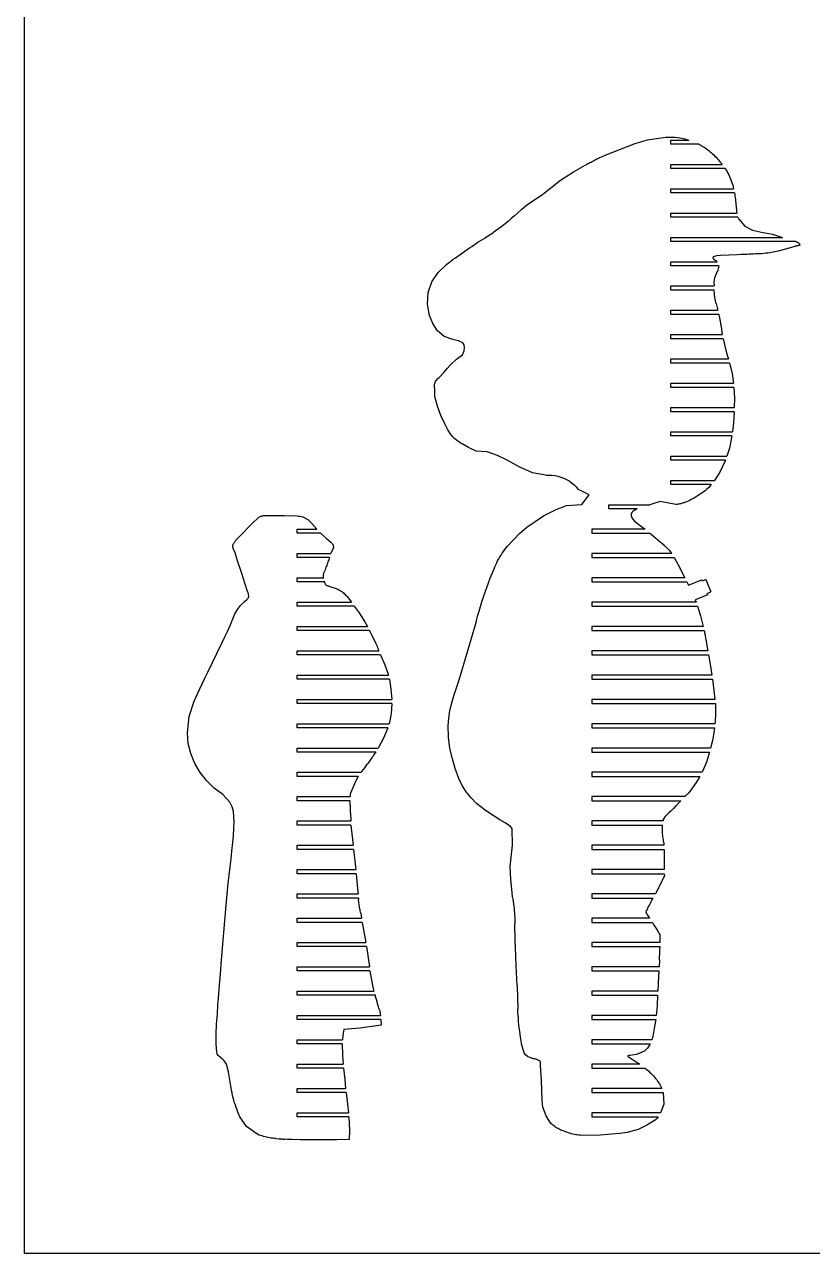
# Model space of a CAD drawing. Extents: x -170 to 170, y -270 to 270.
# Drawn here: x -170.5 to -97.6, y -270.1 to -156.4 of the extents above; entities that cross this region are included whole.
import ezdxf

# ---------------------------------------------------------------- set-up
doc = ezdxf.new("R2010")
doc.units = 0
doc.header["$MEASUREMENT"] = 0
doc.layers.get('0').update_dxf_attribs({"linetype": 'CONTINUOUS'})

msp = doc.modelspace()

# ---------------------------------------------------------------- linework, layer by layer
for p, q in [((-170.49, -270.1), (-170.49, 270.1)), ((-113.29, -167.19), (-113.09, -167.13)), ((-113.09, -167.13), (-112.88, -167.08)), ((-112.88, -167.08), (-112.67, -167.04)), ((-112.67, -167.04), (-112.46, -167)), ((-112.46, -167), (-112.25, -166.96)), ((-112.25, -166.96), (-112.04, -166.93)), ((-112.04, -166.93), (-111.82, -166.9)), ((-111.82, -166.9), (-111.61, -166.88)), ((-111.61, -166.88), (-111.4, -166.85)), ((-111.4, -166.85), (-111.18, -166.82)), ((-111.18, -166.82), (-110.97, -166.81)), ((-110.97, -166.81), (-110.75, -166.81)), ((-110.75, -166.81), (-110.53, -166.81)), ((-110.71, -167.47), (-110.71, -167.09)), ((-110.71, -167.09), (-109.05, -167.09)), ((-110.53, -166.81), (-110.32, -166.82)), ((-110.32, -166.82), (-110.1, -166.85)), ((-110.1, -166.85), (-109.89, -166.88)), ((-109.89, -166.88), (-109.68, -166.92)), ((-109.68, -166.92), (-109.46, -166.97)), ((-109.46, -166.97), (-109.26, -167.03)), ((-109.26, -167.03), (-109.05, -167.09)), ((-116.79, -168.48), (-114.11, -167.45)), ((-114.11, -167.45), (-113.91, -167.38)), ((-113.91, -167.38), (-113.7, -167.31)), ((-113.7, -167.31), (-113.5, -167.25)), ((-113.5, -167.25), (-113.29, -167.19)), ((-108.13, -167.47), (-110.71, -167.47)), ((-108.13, -167.47), (-108.09, -167.49)), ((-108.09, -167.49), (-108.04, -167.52)), ((-108.04, -167.52), (-108, -167.54)), ((-108, -167.54), (-107.95, -167.57)), ((-107.95, -167.57), (-107.9, -167.59)), ((-107.9, -167.59), (-107.86, -167.62)), ((-107.86, -167.62), (-107.81, -167.64)), ((-107.81, -167.64), (-107.77, -167.67)), ((-107.77, -167.67), (-107.72, -167.7)), ((-107.72, -167.7), (-107.68, -167.72)), ((-107.68, -167.72), (-107.63, -167.75)), ((-107.63, -167.75), (-107.58, -167.77)), ((-107.58, -167.77), (-107.41, -167.89)), ((-107.41, -167.89), (-107.18, -168.08)), ((-107.18, -168.08), (-107.06, -168.18)), ((-107.06, -168.18), (-106.95, -168.27)), ((-106.95, -168.27), (-106.85, -168.37)), ((-119.73, -170.03), (-118.63, -169.41)), ((-118.63, -169.41), (-118.52, -169.35)), ((-118.52, -169.35), (-118.41, -169.29)), ((-118.41, -169.29), (-118.31, -169.23)), ((-118.31, -169.23), (-118.2, -169.17)), ((-118.2, -169.17), (-118.09, -169.12)), ((-118.09, -169.12), (-117.99, -169.06)), ((-117.99, -169.06), (-117.88, -169)), ((-117.88, -169), (-117.77, -168.94)), ((-117.77, -168.94), (-117.66, -168.89)), ((-117.66, -168.89), (-117.56, -168.83)), ((-117.56, -168.83), (-117.45, -168.78)), ((-117.45, -168.78), (-117.34, -168.72)), ((-117.34, -168.72), (-116.79, -168.48)), ((-110.71, -169.72), (-110.71, -169.34)), ((-110.71, -169.34), (-105.96, -169.34)), ((-106.85, -168.37), (-106.74, -168.47)), ((-106.74, -168.47), (-106.64, -168.58)), ((-106.64, -168.58), (-106.53, -168.68)), ((-106.53, -168.68), (-106.43, -168.79)), ((-106.43, -168.79), (-106.33, -168.89)), ((-106.33, -168.89), (-106.24, -169)), ((-106.24, -169), (-106.14, -169.12)), ((-106.14, -169.12), (-106.05, -169.23)), ((-106.05, -169.23), (-105.96, -169.34)), ((-120.91, -170.81), (-119.73, -170.03)), ((-105.69, -169.72), (-110.71, -169.72)), ((-105.69, -169.72), (-105.6, -169.86)), ((-105.6, -169.86), (-105.51, -170.01)), ((-105.51, -170.01), (-105.43, -170.16)), ((-105.43, -170.16), (-105.35, -170.31)), ((-105.35, -170.31), (-105.28, -170.47)), ((-105.28, -170.47), (-105.21, -170.62)), ((-122.55, -172.08), (-120.91, -170.81)), ((-110.71, -171.97), (-110.71, -171.59)), ((-110.71, -171.59), (-104.9, -171.59)), ((-105.21, -170.62), (-105.15, -170.78)), ((-105.15, -170.78), (-105.09, -170.94)), ((-105.09, -170.94), (-105.04, -171.1)), ((-105.04, -171.1), (-104.99, -171.26)), ((-104.99, -171.26), (-104.94, -171.43)), ((-104.94, -171.43), (-104.9, -171.59)), ((-124.06, -173.1), (-122.55, -172.08)), ((-104.82, -171.97), (-110.71, -171.97)), ((-104.82, -171.97), (-104.8, -172.12)), ((-104.8, -172.12), (-104.78, -172.27)), ((-104.78, -172.27), (-104.76, -172.43)), ((-104.76, -172.43), (-104.74, -172.58)), ((-104.74, -172.58), (-104.72, -172.73)), ((-104.72, -172.73), (-104.7, -172.89)), ((-124.91, -173.85), (-125.18, -174.11)), ((-124.91, -173.85), (-124.49, -173.47)), ((-124.49, -173.47), (-124.06, -173.1)), ((-110.71, -174.22), (-110.71, -173.84)), ((-110.71, -173.84), (-104.62, -173.84)), ((-104.7, -172.89), (-104.69, -173.04)), ((-104.69, -173.04), (-104.67, -173.19)), ((-104.67, -173.19), (-104.66, -173.35)), ((-104.66, -173.35), (-104.64, -173.5)), ((-104.64, -173.5), (-104.63, -173.65)), ((-104.63, -173.65), (-104.62, -173.81)), ((-104.62, -173.81), (-104.62, -173.84)), ((-126.35, -175.08), (-126.65, -175.31)), ((-126.05, -174.85), (-126.35, -175.08)), ((-125.75, -174.61), (-126.05, -174.85)), ((-125.47, -174.36), (-125.75, -174.61)), ((-125.18, -174.11), (-125.47, -174.36)), ((-104.52, -174.22), (-110.71, -174.22)), ((-104.52, -174.22), (-104.43, -174.42)), ((-104.43, -174.42), (-103.87, -175.06)), ((-103.87, -175.06), (-103.15, -175.42)), ((-127.9, -176.16), (-128.23, -176.36)), ((-127.58, -175.96), (-127.9, -176.16)), ((-127.27, -175.75), (-127.58, -175.96)), ((-126.96, -175.53), (-127.27, -175.75)), ((-126.65, -175.31), (-126.96, -175.53)), ((-110.71, -176.47), (-110.71, -176.09)), ((-110.71, -176.09), (-100.39, -176.09)), ((-103.15, -175.42), (-102.33, -175.62)), ((-102.33, -175.62), (-101.32, -175.8)), ((-101.32, -175.8), (-100.39, -176.09)), ((-129.99, -177.52), (-129.78, -177.37)), ((-129.78, -177.37), (-129.56, -177.22)), ((-129.56, -177.22), (-129.35, -177.07)), ((-129.35, -177.07), (-129.13, -176.93)), ((-129.13, -176.93), (-128.91, -176.78)), ((-128.91, -176.78), (-128.55, -176.55)), ((-128.23, -176.36), (-128.55, -176.55)), ((-99.15, -176.47), (-110.71, -176.47)), ((-100.79, -177.36), (-101.55, -177.53)), ((-99.32, -176.96), (-100.79, -177.36)), ((-99.28, -176.95), (-99.32, -176.96)), ((-99.23, -176.94), (-99.28, -176.95)), ((-99.19, -176.92), (-99.23, -176.94)), ((-99.14, -176.91), (-99.19, -176.92)), ((-99.15, -176.47), (-99.11, -176.48)), ((-99.1, -176.9), (-99.14, -176.91)), ((-99.11, -176.48), (-99.08, -176.49)), ((-99.05, -176.89), (-99.1, -176.9)), ((-99.08, -176.49), (-99.05, -176.51)), ((-99.05, -176.51), (-99.02, -176.53)), ((-99.01, -176.88), (-99.05, -176.89)), ((-99.02, -176.53), (-98.99, -176.54)), ((-98.96, -176.87), (-99.01, -176.88)), ((-98.99, -176.54), (-98.96, -176.56)), ((-98.96, -176.56), (-98.93, -176.58)), ((-98.92, -176.85), (-98.96, -176.87)), ((-98.93, -176.58), (-98.9, -176.61)), ((-98.87, -176.84), (-98.92, -176.85)), ((-98.9, -176.61), (-98.87, -176.63)), ((-98.87, -176.63), (-98.85, -176.65)), ((-98.83, -176.83), (-98.87, -176.84)), ((-98.85, -176.65), (-98.82, -176.68)), ((-98.78, -176.82), (-98.83, -176.83)), ((-98.82, -176.68), (-98.8, -176.71)), ((-98.8, -176.71), (-98.78, -176.79)), ((-98.78, -176.79), (-98.78, -176.8)), ((-98.78, -176.8), (-98.78, -176.82)), ((-131.47, -178.59), (-131.26, -178.43)), ((-131.26, -178.43), (-131.05, -178.28)), ((-131.05, -178.28), (-130.84, -178.12)), ((-130.84, -178.12), (-130.63, -177.97)), ((-130.63, -177.97), (-130.41, -177.82)), ((-130.41, -177.82), (-130.2, -177.67)), ((-130.2, -177.67), (-129.99, -177.52)), ((-110.71, -178.72), (-110.71, -178.34)), ((-110.71, -178.34), (-106.42, -178.34)), ((-106.77, -177.9), (-106.83, -177.96)), ((-106.83, -177.96), (-106.83, -177.97)), ((-106.83, -177.97), (-106.83, -177.98)), ((-106.83, -177.98), (-106.79, -178.05)), ((-106.79, -178.05), (-106.72, -178.13)), ((-106.68, -177.85), (-106.77, -177.9)), ((-106.72, -178.13), (-106.55, -178.24)), ((-106.49, -177.8), (-106.68, -177.85)), ((-106.55, -178.24), (-106.45, -178.31)), ((-106.12, -177.77), (-106.49, -177.8)), ((-106.45, -178.31), (-106.42, -178.34)), ((-105.36, -177.74), (-106.12, -177.77)), ((-104.58, -177.7), (-105.36, -177.74)), ((-104.22, -177.68), (-104.58, -177.7)), ((-103.84, -177.67), (-104.22, -177.68)), ((-103.65, -177.67), (-103.84, -177.67)), ((-103.46, -177.66), (-103.65, -177.67)), ((-103.26, -177.65), (-103.46, -177.66)), ((-103.07, -177.64), (-103.26, -177.65)), ((-102.88, -177.63), (-103.07, -177.64)), ((-102.69, -177.62), (-102.88, -177.63)), ((-102.5, -177.61), (-102.69, -177.62)), ((-102.31, -177.6), (-102.5, -177.61)), ((-102.12, -177.58), (-102.31, -177.6)), ((-101.93, -177.56), (-102.12, -177.58)), ((-101.74, -177.55), (-101.93, -177.56)), ((-101.55, -177.53), (-101.74, -177.55)), ((-132.82, -180.2), (-132.22, -179.33)), ((-132.22, -179.33), (-131.47, -178.59)), ((-106.26, -178.72), (-110.71, -178.72)), ((-106.53, -179.48), (-106.68, -179.83)), ((-106.37, -179.13), (-106.53, -179.48)), ((-106.26, -178.76), (-106.37, -179.13)), ((-106.26, -178.72), (-106.26, -178.76)), ((-133.16, -181.2), (-132.82, -180.2)), ((-110.71, -180.97), (-110.71, -180.59)), ((-110.71, -180.59), (-106.71, -180.59)), ((-106.68, -179.83), (-106.73, -180.21)), ((-106.73, -180.21), (-106.71, -180.59)), ((-133.23, -182.26), (-133.16, -181.2)), ((-106.69, -180.97), (-110.71, -180.97)), ((-106.69, -181.08), (-106.69, -180.97)), ((-106.69, -180.97), (-106.69, -180.97)), ((-106.68, -181.18), (-106.69, -181.08)), ((-106.67, -181.28), (-106.68, -181.18)), ((-106.67, -181.39), (-106.67, -181.28)), ((-106.66, -181.49), (-106.67, -181.39)), ((-106.64, -181.59), (-106.66, -181.49)), ((-106.63, -181.7), (-106.64, -181.59)), ((-106.61, -181.8), (-106.63, -181.7)), ((-106.59, -181.9), (-106.61, -181.8)), ((-106.57, -182), (-106.59, -181.9)), ((-133.05, -183.31), (-133.23, -182.26)), ((-110.71, -183.22), (-110.71, -182.84)), ((-110.71, -182.84), (-106.36, -182.84)), ((-106.55, -182.11), (-106.57, -182)), ((-106.53, -182.21), (-106.55, -182.11)), ((-106.53, -182.21), (-106.36, -182.84)), ((-132.74, -184.06), (-133.05, -183.31)), ((-132.3, -184.74), (-132.74, -184.06)), ((-106.28, -183.22), (-110.71, -183.22)), ((-106.28, -183.22), (-106.07, -184.36)), ((-131.68, -185.25), (-132.3, -184.74)), ((-130.89, -185.53), (-131.68, -185.25)), ((-110.71, -185.47), (-110.71, -185.09)), ((-110.71, -185.09), (-105.95, -185.09)), ((-106.07, -184.36), (-105.95, -185.09)), ((-130.36, -185.65), (-130.89, -185.53)), ((-129.96, -185.86), (-130.36, -185.65)), ((-129.84, -186.03), (-129.96, -185.86)), ((-129.8, -186.27), (-129.84, -186.03)), ((-129.84, -186.58), (-129.8, -186.27)), ((-105.88, -185.47), (-110.71, -185.47)), ((-105.88, -185.47), (-105.63, -186.54)), ((-131.11, -187.92), (-130.55, -187.37)), ((-130.55, -187.37), (-129.99, -186.97)), ((-129.99, -186.97), (-129.84, -186.58)), ((-110.71, -187.72), (-110.71, -187.34)), ((-110.71, -187.34), (-105.37, -187.34)), ((-105.63, -186.54), (-105.49, -186.98)), ((-105.49, -186.98), (-105.37, -187.34)), ((-132.15, -189.06), (-131.72, -188.61)), ((-131.72, -188.61), (-131.37, -188.2)), ((-131.37, -188.2), (-131.11, -187.92)), ((-105.27, -187.72), (-110.71, -187.72)), ((-105.27, -187.72), (-105.05, -188.7)), ((-105.05, -188.7), (-104.92, -189.59)), ((-132.57, -189.8), (-132.56, -189.71)), ((-132.57, -189.9), (-132.57, -189.8)), ((-132.56, -189.71), (-132.54, -189.61)), ((-132.54, -189.61), (-132.51, -189.52)), ((-132.51, -189.52), (-132.47, -189.43)), ((-132.47, -189.43), (-132.42, -189.34)), ((-132.42, -189.34), (-132.37, -189.26)), ((-132.37, -189.26), (-132.3, -189.19)), ((-132.3, -189.19), (-132.23, -189.12)), ((-132.23, -189.12), (-132.15, -189.06)), ((-110.71, -189.97), (-110.71, -189.59)), ((-110.71, -189.59), (-104.92, -189.59)), ((-132.56, -190), (-132.57, -189.9)), ((-132.54, -190.09), (-132.56, -190)), ((-132.53, -190.84), (-132.54, -190.09)), ((-132.46, -191.15), (-132.53, -190.84)), ((-104.88, -189.97), (-110.71, -189.97)), ((-104.88, -189.97), (-104.83, -190.96)), ((-104.83, -190.96), (-104.84, -191.84)), ((-132.31, -191.7), (-132.46, -191.15)), ((-132.12, -192.24), (-132.31, -191.7)), ((-110.71, -192.22), (-110.71, -191.84)), ((-110.71, -191.84), (-104.84, -191.84)), ((-131.98, -192.56), (-132.12, -192.24)), ((-131.61, -193.33), (-131.98, -192.56)), ((-104.85, -192.22), (-110.71, -192.22)), ((-104.92, -193.25), (-105.01, -194.09)), ((-104.85, -192.22), (-104.92, -193.25)), ((-131.53, -193.52), (-131.61, -193.33)), ((-131.44, -193.72), (-131.53, -193.52)), ((-131.34, -193.9), (-131.44, -193.72)), ((-131.23, -194.08), (-131.34, -193.9)), ((-131.11, -194.25), (-131.23, -194.08)), ((-130.98, -194.42), (-131.11, -194.25)), ((-130.84, -194.58), (-130.98, -194.42)), ((-110.71, -194.47), (-110.71, -194.09)), ((-110.71, -194.09), (-105.01, -194.09)), ((-130.69, -194.72), (-130.84, -194.58)), ((-130.53, -194.86), (-130.69, -194.72)), ((-130.36, -194.99), (-130.53, -194.86)), ((-130.19, -195.11), (-130.36, -194.99)), ((-130.01, -195.21), (-130.19, -195.11)), ((-129.44, -195.52), (-130.01, -195.21)), ((-128.71, -195.87), (-129.44, -195.52)), ((-105.07, -194.47), (-110.71, -194.47)), ((-105.07, -194.47), (-105.29, -195.59)), ((-127.7, -195.95), (-128.71, -195.87)), ((-126.75, -196.26), (-127.7, -195.95)), ((-125.84, -196.71), (-126.75, -196.26)), ((-110.71, -196.34), (-105.53, -196.34)), ((-110.71, -196.72), (-110.71, -196.34)), ((-105.29, -195.59), (-105.53, -196.34)), ((-124.69, -197.34), (-125.84, -196.71)), ((-123.51, -197.87), (-124.69, -197.34)), ((-105.67, -196.72), (-110.71, -196.72)), ((-106.17, -197.81), (-106.68, -198.59)), ((-105.67, -196.72), (-106.17, -197.81)), ((-122.26, -198.11), (-123.51, -197.87)), ((-122.26, -198.11), (-121.98, -198.09)), ((-121.98, -198.09), (-121.7, -198.1)), ((-121.7, -198.1), (-121.42, -198.13)), ((-121.42, -198.13), (-121.15, -198.19)), ((-121.15, -198.19), (-120.88, -198.27)), ((-120.88, -198.27), (-120.61, -198.37)), ((-120.61, -198.37), (-120.36, -198.49)), ((-120.36, -198.49), (-120.12, -198.63)), ((-120.12, -198.63), (-119.89, -198.79)), ((-119.89, -198.79), (-119.68, -198.97)), ((-119.68, -198.97), (-119.48, -199.17)), ((-110.71, -198.59), (-106.68, -198.59)), ((-110.71, -198.97), (-110.71, -198.59)), ((-106.98, -198.97), (-110.71, -198.97)), ((-106.98, -198.97), (-107.21, -199.23)), ((-119.48, -199.17), (-119.3, -199.38)), ((-118.26, -199.91), (-119.3, -199.38)), ((-118.95, -200.81), (-118.26, -199.91)), ((-108.29, -200.05), (-108.45, -200.15)), ((-108.14, -199.96), (-108.29, -200.05)), ((-107.99, -199.86), (-108.14, -199.96)), ((-107.84, -199.75), (-107.99, -199.86)), ((-107.69, -199.65), (-107.84, -199.75)), ((-107.54, -199.53), (-107.69, -199.65)), ((-107.4, -199.42), (-107.54, -199.53)), ((-107.21, -199.23), (-107.4, -199.42)), ((-121.32, -201.28), (-120.37, -200.91)), ((-120.37, -200.91), (-118.95, -200.81)), ((-116.46, -201.22), (-116.46, -200.84)), ((-116.46, -200.84), (-112.65, -200.84)), ((-113.84, -201.22), (-116.46, -201.22)), ((-113.84, -201.22), (-114.2, -201.43)), ((-112.18, -200.69), (-112.65, -200.84)), ((-111.71, -200.54), (-112.18, -200.69)), ((-110.25, -200.82), (-111.71, -200.54)), ((-110.2, -200.81), (-110.25, -200.82)), ((-110.12, -200.8), (-110.2, -200.81)), ((-110.04, -200.79), (-110.12, -200.8)), ((-109.96, -200.77), (-110.04, -200.79)), ((-109.88, -200.75), (-109.96, -200.77)), ((-109.8, -200.74), (-109.88, -200.75)), ((-109.72, -200.72), (-109.8, -200.74)), ((-109.64, -200.7), (-109.72, -200.72)), ((-109.57, -200.67), (-109.64, -200.7)), ((-109.49, -200.65), (-109.57, -200.67)), ((-109.41, -200.62), (-109.49, -200.65)), ((-109.34, -200.6), (-109.41, -200.62)), ((-109.26, -200.57), (-109.34, -200.6)), ((-109.1, -200.49), (-109.26, -200.57)), ((-108.93, -200.41), (-109.1, -200.49)), ((-108.77, -200.33), (-108.93, -200.41)), ((-108.61, -200.24), (-108.77, -200.33)), ((-108.45, -200.15), (-108.61, -200.24)), ((-149.44, -202.57), (-148.85, -202.01)), ((-148.85, -202.01), (-148.8, -201.98)), ((-148.8, -201.98), (-148.75, -201.95)), ((-148.75, -201.95), (-148.69, -201.92)), ((-148.69, -201.92), (-148.64, -201.9)), ((-148.64, -201.9), (-148.58, -201.88)), ((-148.58, -201.88), (-148.52, -201.86)), ((-148.52, -201.86), (-148.46, -201.85)), ((-148.46, -201.85), (-148.4, -201.84)), ((-148.4, -201.84), (-148.34, -201.83)), ((-148.34, -201.83), (-148.27, -201.83)), ((-148.27, -201.83), (-148.21, -201.83)), ((-148.21, -201.83), (-148.15, -201.84)), ((-148.15, -201.84), (-148, -201.84)), ((-148, -201.84), (-146.48, -201.84)), ((-146.48, -201.84), (-145.28, -201.87)), ((-145.28, -201.87), (-145.15, -201.88)), ((-145.15, -201.88), (-145.02, -201.9)), ((-145.02, -201.9), (-144.89, -201.92)), ((-144.89, -201.92), (-144.76, -201.96)), ((-144.76, -201.96), (-144.64, -202.01)), ((-144.64, -202.01), (-144.52, -202.06)), ((-144.52, -202.06), (-144.4, -202.13)), ((-144.4, -202.13), (-144.29, -202.21)), ((-144.29, -202.21), (-144.19, -202.29)), ((-144.19, -202.29), (-144.09, -202.38)), ((-144.09, -202.38), (-144.01, -202.48)), ((-124.03, -202.91), (-122.49, -201.85)), ((-122.49, -201.85), (-121.32, -201.28)), ((-114.38, -201.69), (-114.39, -201.83)), ((-114.39, -201.83), (-114.34, -201.99)), ((-114.32, -201.56), (-114.38, -201.69)), ((-114.34, -201.99), (-114.23, -202.17)), ((-114.2, -201.43), (-114.32, -201.56)), ((-114.23, -202.17), (-114.06, -202.36)), ((-114.06, -202.36), (-113.41, -202.85)), ((-150.84, -203.99), (-150.07, -203.21)), ((-150.07, -203.21), (-150.01, -203.14)), ((-150.01, -203.14), (-149.44, -202.57)), ((-145.28, -203.47), (-145.28, -203.09)), ((-145.28, -203.09), (-143.46, -203.09)), ((-143.12, -203.47), (-145.28, -203.47)), ((-144.01, -202.48), (-143.92, -202.58)), ((-143.92, -202.58), (-143.46, -203.09)), ((-143.12, -203.47), (-142.85, -203.72)), ((-125.82, -204.66), (-124.7, -203.48)), ((-124.7, -203.48), (-124.03, -202.91)), ((-118.03, -203.09), (-118.03, -203.47)), ((-113.1, -203.09), (-118.03, -203.09)), ((-118.03, -203.47), (-112.64, -203.47)), ((-113.41, -202.85), (-113.1, -203.09)), ((-112.64, -203.47), (-112.53, -203.55)), ((-151.24, -204.64), (-151.22, -204.55)), ((-151.23, -204.74), (-151.24, -204.64)), ((-151.22, -204.55), (-151.2, -204.5)), ((-151.2, -204.5), (-151.17, -204.45)), ((-151.17, -204.45), (-151.14, -204.4)), ((-151.14, -204.4), (-151.11, -204.35)), ((-151.11, -204.35), (-151.08, -204.3)), ((-151.08, -204.3), (-151.05, -204.26)), ((-151.05, -204.26), (-151.02, -204.21)), ((-151.02, -204.21), (-150.99, -204.17)), ((-150.99, -204.17), (-150.95, -204.12)), ((-150.95, -204.12), (-150.92, -204.08)), ((-150.92, -204.08), (-150.88, -204.04)), ((-150.88, -204.04), (-150.84, -203.99)), ((-142.85, -203.72), (-142.55, -203.96)), ((-142.55, -203.96), (-142.17, -204.3)), ((-142.17, -204.3), (-142.13, -204.33)), ((-142.13, -204.33), (-142.1, -204.36)), ((-142.1, -204.36), (-142.06, -204.39)), ((-142.06, -204.39), (-142.03, -204.43)), ((-142.03, -204.43), (-142.01, -204.47)), ((-142.01, -204.47), (-141.98, -204.51)), ((-141.98, -204.51), (-141.96, -204.55)), ((-141.96, -204.55), (-141.95, -204.59)), ((-141.95, -204.59), (-141.94, -204.64)), ((-141.94, -204.64), (-141.93, -204.69)), ((-125.95, -204.82), (-125.82, -204.66)), ((-112.53, -203.55), (-111.66, -204.3)), ((-111.66, -204.3), (-111.59, -204.36)), ((-111.59, -204.36), (-111.51, -204.42)), ((-111.51, -204.42), (-111.43, -204.49)), ((-111.43, -204.49), (-111.35, -204.56)), ((-111.35, -204.56), (-111.28, -204.63)), ((-111.28, -204.63), (-111.2, -204.7)), ((-151.17, -204.93), (-151.23, -204.74)), ((-151.02, -205.28), (-151.17, -204.93)), ((-150.78, -206.03), (-151.02, -205.28)), ((-145.28, -205.72), (-145.28, -205.34)), ((-145.28, -205.34), (-142.15, -205.34)), ((-142.29, -205.72), (-145.28, -205.72)), ((-142.29, -205.72), (-142.33, -205.82)), ((-142.03, -205.06), (-142.15, -205.34)), ((-141.93, -204.78), (-142.03, -205.06)), ((-141.93, -204.69), (-141.93, -204.73)), ((-141.93, -204.73), (-141.93, -204.78)), ((-126.63, -205.84), (-126.53, -205.66)), ((-126.53, -205.66), (-126.42, -205.49)), ((-126.42, -205.49), (-126.31, -205.31)), ((-126.31, -205.31), (-126.2, -205.15)), ((-126.2, -205.15), (-126.08, -204.98)), ((-126.08, -204.98), (-125.95, -204.82)), ((-118.03, -205.34), (-118.03, -205.72)), ((-110.63, -205.34), (-118.03, -205.34)), ((-118.03, -205.72), (-110.39, -205.72)), ((-111.2, -204.7), (-111.13, -204.77)), ((-111.13, -204.77), (-111.05, -204.85)), ((-111.05, -204.85), (-110.98, -204.92)), ((-110.98, -204.92), (-110.91, -205)), ((-110.91, -205), (-110.84, -205.08)), ((-110.84, -205.08), (-110.78, -205.16)), ((-110.78, -205.16), (-110.71, -205.24)), ((-110.71, -205.24), (-110.63, -205.34)), ((-110.39, -205.72), (-110.05, -206.34)), ((-150.39, -207.18), (-150.78, -206.03)), ((-142.69, -206.85), (-142.72, -206.96)), ((-142.65, -206.75), (-142.69, -206.85)), ((-142.61, -206.65), (-142.65, -206.75)), ((-142.58, -206.55), (-142.61, -206.65)), ((-142.54, -206.44), (-142.58, -206.55)), ((-142.5, -206.34), (-142.54, -206.44)), ((-142.47, -206.24), (-142.5, -206.34)), ((-142.43, -206.13), (-142.47, -206.24)), ((-142.4, -206.03), (-142.43, -206.13)), ((-142.36, -205.93), (-142.4, -206.03)), ((-142.33, -205.82), (-142.36, -205.93)), ((-127.24, -207.19), (-127.06, -206.76)), ((-127.06, -206.76), (-126.99, -206.57)), ((-126.99, -206.57), (-126.9, -206.38)), ((-126.9, -206.38), (-126.82, -206.2)), ((-126.82, -206.2), (-126.73, -206.02)), ((-126.73, -206.02), (-126.63, -205.84)), ((-110.05, -206.34), (-109.41, -207.59)), ((-149.92, -208.66), (-150.39, -207.18)), ((-145.28, -207.97), (-145.28, -207.59)), ((-145.28, -207.59), (-142.82, -207.59)), ((-142.71, -207.97), (-145.28, -207.97)), ((-142.84, -207.32), (-142.83, -207.27)), ((-142.84, -207.38), (-142.84, -207.32)), ((-142.84, -207.43), (-142.84, -207.38)), ((-142.84, -207.48), (-142.84, -207.43)), ((-142.83, -207.54), (-142.84, -207.48)), ((-142.83, -207.27), (-142.82, -207.21)), ((-142.82, -207.59), (-142.83, -207.54)), ((-142.82, -207.21), (-142.81, -207.16)), ((-142.81, -207.16), (-142.79, -207.11)), ((-142.79, -207.11), (-142.77, -207.06)), ((-142.77, -207.06), (-142.75, -207.01)), ((-142.75, -207.01), (-142.72, -206.96)), ((-142.71, -208.02), (-142.71, -207.97)), ((-142.71, -208.06), (-142.71, -208.02)), ((-142.69, -208.11), (-142.71, -208.06)), ((-127.74, -208.48), (-127.58, -208.05)), ((-127.58, -208.05), (-127.41, -207.62)), ((-127.41, -207.62), (-127.24, -207.19)), ((-118.03, -207.59), (-118.03, -207.97)), ((-109.41, -207.59), (-118.03, -207.59)), ((-118.03, -207.97), (-109.23, -207.97)), ((-109.23, -207.97), (-109.09, -208.26)), ((-109.09, -208.26), (-107.88, -207.77)), ((-107.82, -207.9), (-107.88, -207.77)), ((-107.48, -207.75), (-107.82, -207.9)), ((-107.48, -207.75), (-107.01, -208.9)), ((-149.88, -208.82), (-149.92, -208.66)), ((-149.79, -209.07), (-149.88, -208.82)), ((-149.77, -209.14), (-149.79, -209.07)), ((-149.75, -209.31), (-149.77, -209.14)), ((-142.67, -208.16), (-142.69, -208.11)), ((-142.65, -208.2), (-142.67, -208.16)), ((-142.62, -208.24), (-142.65, -208.2)), ((-142.58, -208.27), (-142.62, -208.24)), ((-142.54, -208.3), (-142.58, -208.27)), ((-142.5, -208.32), (-142.54, -208.3)), ((-142.46, -208.34), (-142.5, -208.32)), ((-142.41, -208.35), (-142.46, -208.34)), ((-142.36, -208.36), (-142.41, -208.35)), ((-142.36, -208.36), (-141.57, -208.62)), ((-141.57, -208.62), (-141.48, -208.66)), ((-141.48, -208.66), (-141.4, -208.71)), ((-141.4, -208.71), (-141.31, -208.76)), ((-141.31, -208.76), (-141.23, -208.82)), ((-141.23, -208.82), (-141.15, -208.87)), ((-141.15, -208.87), (-141.08, -208.93)), ((-141.08, -208.93), (-141, -208.99)), ((-141, -208.99), (-140.93, -209.06)), ((-140.93, -209.06), (-140.86, -209.12)), ((-140.86, -209.12), (-140.79, -209.19)), ((-140.79, -209.19), (-140.72, -209.26)), ((-128.04, -209.36), (-127.89, -208.92)), ((-127.89, -208.92), (-127.74, -208.48)), ((-107.3, -209.17), (-108.45, -209.64)), ((-107.35, -209.05), (-107.01, -208.9)), ((-107.3, -209.17), (-107.35, -209.05)), ((-150.81, -210.53), (-150.52, -210.14)), ((-150.52, -210.14), (-150.18, -209.81)), ((-150.18, -209.81), (-149.92, -209.59)), ((-149.92, -209.59), (-149.81, -209.47)), ((-149.81, -209.47), (-149.77, -209.4)), ((-149.77, -209.4), (-149.75, -209.31)), ((-145.28, -210.22), (-145.28, -209.84)), ((-145.28, -209.84), (-140.26, -209.84)), ((-139.99, -210.22), (-145.28, -210.22)), ((-140.72, -209.26), (-140.65, -209.33)), ((-140.65, -209.33), (-140.26, -209.84)), ((-139.99, -210.22), (-139.55, -210.83)), ((-128.45, -210.69), (-128.32, -210.24)), ((-128.32, -210.24), (-128.18, -209.8)), ((-128.18, -209.8), (-128.04, -209.36)), ((-118.03, -209.84), (-118.03, -210.22)), ((-108.38, -209.84), (-118.03, -209.84)), ((-118.03, -210.22), (-108.25, -210.22)), ((-108.45, -209.64), (-108.38, -209.84)), ((-108.25, -210.22), (-107.97, -211.12)), ((-151.48, -212), (-151.23, -211.39)), ((-151.23, -211.39), (-151.03, -210.93)), ((-151.03, -210.93), (-150.81, -210.53)), ((-139.55, -210.83), (-139.02, -211.66)), ((-128.69, -211.58), (-128.58, -211.13)), ((-128.58, -211.13), (-128.45, -210.69)), ((-107.97, -211.12), (-107.72, -212.09)), ((-151.99, -213.11), (-151.72, -212.55)), ((-151.72, -212.55), (-151.48, -212)), ((-145.28, -212.47), (-145.28, -212.09)), ((-145.28, -212.09), (-138.77, -212.09)), ((-138.57, -212.47), (-145.28, -212.47)), ((-139.02, -211.66), (-138.77, -212.09)), ((-138.57, -212.47), (-138.03, -213.61)), ((-129.69, -215.05), (-128.81, -212.03)), ((-128.81, -212.03), (-128.69, -211.58)), ((-118.03, -212.09), (-118.03, -212.47)), ((-107.72, -212.09), (-118.03, -212.09)), ((-118.03, -212.47), (-107.63, -212.47)), ((-107.63, -212.47), (-107.61, -212.57)), ((-107.61, -212.57), (-107.59, -212.67)), ((-153.54, -216.31), (-152.23, -213.63)), ((-152.23, -213.63), (-151.99, -213.11)), ((-138.03, -213.61), (-138, -213.67)), ((-138, -213.67), (-137.97, -213.73)), ((-137.97, -213.73), (-137.95, -213.79)), ((-107.59, -212.67), (-107.57, -212.78)), ((-107.57, -212.78), (-107.55, -212.88)), ((-107.55, -212.88), (-107.53, -212.98)), ((-107.53, -212.98), (-107.51, -213.09)), ((-107.51, -213.09), (-107.49, -213.19)), ((-107.49, -213.19), (-107.47, -213.29)), ((-107.47, -213.29), (-107.45, -213.39)), ((-107.45, -213.39), (-107.44, -213.5)), ((-107.44, -213.5), (-107.42, -213.6)), ((-107.42, -213.6), (-107.4, -213.7)), ((-107.4, -213.7), (-107.29, -214.34)), ((-145.28, -214.34), (-137.72, -214.34)), ((-145.28, -214.72), (-145.28, -214.34)), ((-137.56, -214.72), (-145.28, -214.72)), ((-137.95, -213.79), (-137.92, -213.85)), ((-137.92, -213.85), (-137.89, -213.91)), ((-137.89, -213.91), (-137.87, -213.98)), ((-137.87, -213.98), (-137.84, -214.04)), ((-137.84, -214.04), (-137.82, -214.1)), ((-137.82, -214.1), (-137.79, -214.16)), ((-137.79, -214.16), (-137.77, -214.22)), ((-137.77, -214.22), (-137.74, -214.28)), ((-137.74, -214.28), (-137.72, -214.34)), ((-137.56, -214.72), (-137.16, -215.63)), ((-118.03, -214.34), (-118.03, -214.72)), ((-107.29, -214.34), (-118.03, -214.34)), ((-118.03, -214.72), (-107.22, -214.72)), ((-107.22, -214.72), (-107.05, -215.77)), ((-137.16, -215.63), (-136.84, -216.59)), ((-130.12, -216.42), (-129.69, -215.05)), ((-107.05, -215.77), (-106.93, -216.59)), ((-154.5, -218.32), (-153.84, -216.95)), ((-153.84, -216.95), (-153.54, -216.31)), ((-145.28, -216.97), (-145.28, -216.59)), ((-145.28, -216.59), (-136.84, -216.59)), ((-136.75, -216.97), (-145.28, -216.97)), ((-136.75, -216.97), (-136.6, -217.9)), ((-130.77, -218.5), (-130.33, -217.11)), ((-130.33, -217.11), (-130.12, -216.42)), ((-118.03, -216.59), (-118.03, -216.97)), ((-106.93, -216.59), (-118.03, -216.59)), ((-118.03, -216.97), (-106.87, -216.97)), ((-106.87, -216.97), (-106.73, -218.02)), ((-136.6, -217.9), (-136.53, -218.84)), ((-106.73, -218.02), (-106.63, -218.84)), ((-155.27, -220.44), (-154.81, -219.01)), ((-154.81, -219.01), (-154.5, -218.32)), ((-145.28, -218.84), (-136.53, -218.84)), ((-145.28, -219.22), (-145.28, -218.84)), ((-136.52, -219.22), (-145.28, -219.22)), ((-136.53, -219.38), (-136.54, -219.53)), ((-136.52, -219.22), (-136.53, -219.38)), ((-131.14, -219.87), (-130.96, -219.17)), ((-130.96, -219.17), (-130.77, -218.5)), ((-118.03, -218.84), (-118.03, -219.22)), ((-106.63, -218.84), (-118.03, -218.84)), ((-118.03, -219.22), (-106.59, -219.22)), ((-106.59, -219.22), (-106.58, -219.38)), ((-106.59, -219.22), (-106.59, -219.22)), ((-106.58, -219.38), (-106.58, -219.53)), ((-155.42, -221.94), (-155.27, -220.44)), ((-136.64, -220.48), (-136.67, -220.63)), ((-136.62, -220.32), (-136.64, -220.48)), ((-136.59, -220.16), (-136.62, -220.32)), ((-136.57, -220.01), (-136.59, -220.16)), ((-136.56, -219.85), (-136.57, -220.01)), ((-136.55, -219.69), (-136.56, -219.85)), ((-136.54, -219.53), (-136.55, -219.69)), ((-131.32, -221.28), (-131.26, -220.57)), ((-131.26, -220.57), (-131.14, -219.87)), ((-106.59, -220.47), (-106.6, -220.63)), ((-106.58, -220.16), (-106.59, -220.31)), ((-106.59, -220.31), (-106.59, -220.47)), ((-106.58, -219.53), (-106.58, -219.69)), ((-106.58, -219.69), (-106.58, -219.85)), ((-106.58, -219.85), (-106.58, -220)), ((-106.58, -220), (-106.58, -220.16)), ((-145.28, -221.09), (-136.77, -221.09)), ((-145.28, -221.47), (-145.28, -221.09)), ((-136.89, -221.47), (-145.28, -221.47)), ((-136.89, -221.47), (-137.28, -222.43)), ((-136.74, -220.94), (-136.77, -221.09)), ((-136.7, -220.79), (-136.74, -220.94)), ((-136.67, -220.63), (-136.7, -220.79)), ((-131.29, -222.34), (-131.32, -221.28)), ((-118.03, -221.09), (-118.03, -221.47)), ((-106.64, -221.09), (-118.03, -221.09)), ((-118.03, -221.47), (-106.68, -221.47)), ((-106.68, -221.47), (-106.74, -221.95)), ((-106.62, -220.94), (-106.64, -221.09)), ((-106.61, -220.78), (-106.62, -220.94)), ((-106.6, -220.63), (-106.61, -220.78)), ((-155.35, -222.91), (-155.42, -221.94)), ((-137.28, -222.43), (-137.78, -223.34)), ((-131.14, -223.39), (-131.29, -222.34)), ((-106.87, -222.64), (-107.03, -223.34)), ((-106.74, -221.95), (-106.87, -222.64)), ((-155.12, -223.86), (-155.35, -222.91)), ((-154.75, -224.77), (-155.12, -223.86)), ((-145.28, -223.34), (-137.78, -223.34)), ((-145.28, -223.72), (-145.28, -223.34)), ((-138.01, -223.72), (-145.28, -223.72)), ((-138.14, -223.91), (-138.2, -224)), ((-138.07, -223.81), (-138.14, -223.91)), ((-138.01, -223.72), (-138.07, -223.81)), ((-130.92, -224.35), (-131.14, -223.39)), ((-107.03, -223.34), (-118.03, -223.34)), ((-118.03, -223.34), (-118.03, -223.72)), ((-118.03, -223.72), (-107.12, -223.72)), ((-107.12, -223.72), (-107.4, -224.65)), ((-154.25, -225.6), (-154.75, -224.77)), ((-139.03, -225.16), (-138.79, -224.84)), ((-138.72, -224.75), (-138.79, -224.84)), ((-138.65, -224.66), (-138.72, -224.75)), ((-138.59, -224.56), (-138.65, -224.66)), ((-138.52, -224.47), (-138.59, -224.56)), ((-138.46, -224.38), (-138.52, -224.47)), ((-138.39, -224.28), (-138.46, -224.38)), ((-138.33, -224.19), (-138.39, -224.28)), ((-138.26, -224.1), (-138.33, -224.19)), ((-138.2, -224), (-138.26, -224.1)), ((-130.67, -225.25), (-130.92, -224.35)), ((-107.4, -224.65), (-107.82, -225.59)), ((-153.64, -226.37), (-154.25, -225.6)), ((-145.28, -225.59), (-139.36, -225.59)), ((-145.28, -225.97), (-145.28, -225.59)), ((-139.64, -225.97), (-145.28, -225.97)), ((-139.64, -225.97), (-139.89, -226.45)), ((-139.36, -225.59), (-139.26, -225.47)), ((-139.26, -225.47), (-139.03, -225.16)), ((-130.33, -226.15), (-130.67, -225.25)), ((-130.01, -226.81), (-130.33, -226.15)), ((-107.82, -225.59), (-118.03, -225.59)), ((-118.03, -225.59), (-118.03, -225.97)), ((-118.03, -225.97), (-108.03, -225.97)), ((-108.03, -225.97), (-108.38, -226.53)), ((-152.94, -227.05), (-153.64, -226.37)), ((-152.16, -227.64), (-152.94, -227.05)), ((-140.26, -227.31), (-140.38, -227.6)), ((-139.89, -226.45), (-140.26, -227.31)), ((-129.64, -227.4), (-130.01, -226.81)), ((-129.19, -227.96), (-129.64, -227.4)), ((-108.75, -227.07), (-109.05, -227.48)), ((-108.38, -226.53), (-108.75, -227.07)), ((-151.49, -228.34), (-152.16, -227.64)), ((-151.29, -228.77), (-151.49, -228.34)), ((-145.28, -227.84), (-140.38, -227.84)), ((-145.28, -228.22), (-145.28, -227.84)), ((-140.36, -228.22), (-145.28, -228.22)), ((-140.38, -227.6), (-140.38, -227.72)), ((-140.38, -227.72), (-140.38, -227.84)), ((-140.36, -228.31), (-140.36, -228.22)), ((-140.36, -228.41), (-140.36, -228.31)), ((-140.36, -228.51), (-140.36, -228.41)), ((-140.36, -228.6), (-140.36, -228.51)), ((-128.69, -228.46), (-129.19, -227.96)), ((-128.29, -228.78), (-128.69, -228.46)), ((-118.03, -227.84), (-118.03, -228.22)), ((-109.41, -227.84), (-118.03, -227.84)), ((-118.03, -228.22), (-109.78, -228.22)), ((-110.01, -228.45), (-110.24, -228.69)), ((-109.78, -228.22), (-110.01, -228.45)), ((-109.05, -227.48), (-109.41, -227.84)), ((-151.18, -229.23), (-151.29, -228.77)), ((-151.12, -229.7), (-151.18, -229.23)), ((-140.35, -228.7), (-140.36, -228.6)), ((-140.35, -228.79), (-140.35, -228.7)), ((-140.35, -228.89), (-140.35, -228.79)), ((-140.35, -228.98), (-140.35, -228.89)), ((-140.34, -229.08), (-140.35, -228.98)), ((-140.34, -229.17), (-140.34, -229.08)), ((-140.34, -229.27), (-140.34, -229.17)), ((-140.33, -229.37), (-140.34, -229.27)), ((-140.33, -229.37), (-140.31, -230.09)), ((-127.89, -229.09), (-128.29, -228.78)), ((-127.48, -229.38), (-127.89, -229.09)), ((-127.05, -229.66), (-127.48, -229.38)), ((-126.54, -229.98), (-127.05, -229.66)), ((-110.89, -229.34), (-111.27, -229.71)), ((-110.71, -229.17), (-110.89, -229.34)), ((-110.47, -228.94), (-110.71, -229.17)), ((-110.24, -228.69), (-110.47, -228.94)), ((-151.17, -231.44), (-151.12, -230.79)), ((-151.1, -230.18), (-151.12, -229.7)), ((-151.12, -230.79), (-151.1, -230.18)), ((-145.28, -230.09), (-140.31, -230.09)), ((-145.28, -230.47), (-145.28, -230.09)), ((-140.3, -230.47), (-145.28, -230.47)), ((-140.3, -230.47), (-140.28, -230.77)), ((-140.28, -230.77), (-140.1, -232.34)), ((-126.05, -230.27), (-126.54, -229.98)), ((-125.54, -230.59), (-126.05, -230.27)), ((-125.38, -230.79), (-125.54, -230.59)), ((-125.36, -232.33), (-125.38, -230.79)), ((-118.03, -230.09), (-118.03, -230.47)), ((-111.42, -230.09), (-118.03, -230.09)), ((-118.03, -230.47), (-111.48, -230.47)), ((-111.49, -230.74), (-111.48, -230.6)), ((-111.49, -230.88), (-111.49, -230.74)), ((-111.48, -230.6), (-111.48, -230.47)), ((-111.41, -229.95), (-111.42, -230.09)), ((-111.27, -229.71), (-111.41, -229.95)), ((-151.23, -232.07), (-151.17, -231.44)), ((-111.49, -231.01), (-111.49, -230.88)), ((-111.48, -231.15), (-111.49, -231.01)), ((-111.47, -231.28), (-111.48, -231.15)), ((-111.46, -231.42), (-111.47, -231.28)), ((-111.44, -231.55), (-111.46, -231.42)), ((-111.43, -231.69), (-111.44, -231.55)), ((-111.4, -231.82), (-111.43, -231.69)), ((-111.38, -231.95), (-111.4, -231.82)), ((-151.38, -233.59), (-151.31, -232.87)), ((-151.31, -232.87), (-151.23, -232.07)), ((-145.28, -232.34), (-140.1, -232.34)), ((-145.28, -232.72), (-145.28, -232.34)), ((-140.06, -232.72), (-145.28, -232.72)), ((-140.06, -232.72), (-139.85, -234.59)), ((-125.58, -234.29), (-125.36, -232.33)), ((-118.03, -232.34), (-118.03, -232.72)), ((-111.35, -232.34), (-118.03, -232.34)), ((-118.03, -232.72), (-111.34, -232.72)), ((-111.35, -232.09), (-111.38, -231.95)), ((-111.35, -232.09), (-111.35, -232.34)), ((-111.34, -232.72), (-111.32, -234.59)), ((-151.48, -234.34), (-151.38, -233.59)), ((-151.67, -235.84), (-151.58, -235.11)), ((-151.58, -235.11), (-151.48, -234.34)), ((-145.28, -234.59), (-139.85, -234.59)), ((-145.28, -234.97), (-145.28, -234.59)), ((-139.81, -234.97), (-145.28, -234.97)), ((-139.81, -234.97), (-139.65, -236.68)), ((-125.52, -235.5), (-125.58, -234.29)), ((-111.32, -234.59), (-118.03, -234.59)), ((-118.03, -234.59), (-118.03, -234.97)), ((-118.03, -234.97), (-111.32, -234.97)), ((-111.38, -235.31), (-111.45, -235.45)), ((-111.31, -235.16), (-111.38, -235.31)), ((-111.32, -234.97), (-111.31, -235.16)), ((-151.85, -237.89), (-151.67, -235.84)), ((-125.4, -236.7), (-125.52, -235.5)), ((-111.92, -236.43), (-112, -236.57)), ((-111.85, -236.29), (-111.92, -236.43)), ((-111.79, -236.15), (-111.85, -236.29)), ((-111.72, -236.01), (-111.79, -236.15)), ((-111.65, -235.87), (-111.72, -236.01)), ((-111.58, -235.73), (-111.65, -235.87)), ((-111.51, -235.59), (-111.58, -235.73)), ((-111.45, -235.45), (-111.51, -235.59)), ((-145.28, -236.84), (-139.64, -236.84)), ((-145.28, -237.22), (-145.28, -236.84)), ((-139.61, -237.22), (-145.28, -237.22)), ((-139.65, -236.68), (-139.64, -236.84)), ((-139.61, -237.22), (-139.61, -237.36)), ((-139.59, -237.47), (-139.61, -237.36)), ((-139.58, -237.58), (-139.59, -237.47)), ((-139.56, -237.68), (-139.58, -237.58)), ((-125.37, -237.13), (-125.4, -236.7)), ((-125.37, -237.13), (-125.33, -237.34)), ((-125.33, -237.34), (-125.29, -237.54)), ((-125.29, -237.54), (-125.26, -237.75)), ((-118.03, -236.84), (-118.03, -237.22)), ((-112.14, -236.84), (-118.03, -236.84)), ((-118.03, -237.22), (-112.34, -237.22)), ((-112.57, -237.65), (-112.52, -237.54)), ((-112.52, -237.54), (-112.46, -237.43)), ((-112.46, -237.43), (-112.4, -237.33)), ((-112.4, -237.33), (-112.34, -237.22)), ((-112.07, -236.7), (-112.14, -236.84)), ((-112, -236.57), (-112.07, -236.7)), ((-152.31, -243.31), (-151.85, -237.89)), ((-139.55, -237.79), (-139.56, -237.68)), ((-139.53, -237.89), (-139.55, -237.79)), ((-139.51, -238), (-139.53, -237.89)), ((-139.5, -238.1), (-139.51, -238)), ((-139.48, -238.21), (-139.5, -238.1)), ((-139.46, -238.31), (-139.48, -238.21)), ((-139.44, -238.41), (-139.46, -238.31)), ((-139.41, -238.52), (-139.44, -238.41)), ((-139.39, -238.62), (-139.41, -238.52)), ((-139.39, -238.62), (-139.32, -239.09)), ((-125.26, -237.75), (-125.23, -237.96)), ((-125.23, -237.96), (-125.21, -238.16)), ((-125.21, -238.16), (-125.19, -238.37)), ((-125.19, -238.37), (-125.17, -238.58)), ((-125.17, -238.58), (-125.16, -238.79)), ((-113.01, -238.53), (-112.96, -238.42)), ((-113.01, -238.53), (-112.86, -238.82)), ((-112.96, -238.42), (-112.91, -238.3)), ((-112.91, -238.3), (-112.85, -238.19)), ((-112.85, -238.19), (-112.8, -238.08)), ((-112.8, -238.08), (-112.74, -237.98)), ((-112.74, -237.98), (-112.69, -237.87)), ((-112.69, -237.87), (-112.63, -237.76)), ((-112.63, -237.76), (-112.57, -237.65)), ((-145.28, -239.09), (-139.32, -239.09)), ((-145.28, -239.47), (-145.28, -239.09)), ((-139.26, -239.47), (-145.28, -239.47)), ((-139.26, -239.47), (-139.1, -240.33)), ((-125.16, -238.79), (-125.15, -239)), ((-125.15, -239), (-125.14, -239.2)), ((-125.14, -239.2), (-125.14, -239.41)), ((-125.14, -239.41), (-125.14, -239.62)), ((-125.1, -241.24), (-125.14, -239.62)), ((-118.03, -239.09), (-118.03, -239.47)), ((-112.69, -239.09), (-118.03, -239.09)), ((-118.03, -239.47), (-112.45, -239.47)), ((-112.86, -238.82), (-112.69, -239.09)), ((-112.45, -239.47), (-112.38, -239.56)), ((-112.38, -239.56), (-112.32, -239.66)), ((-112.32, -239.66), (-112.26, -239.75)), ((-112.26, -239.75), (-112.2, -239.85)), ((-112.2, -239.85), (-112.14, -239.94)), ((-139.1, -240.33), (-138.93, -241.34)), ((-112.14, -239.94), (-112.08, -240.04)), ((-112.08, -240.04), (-112.02, -240.13)), ((-112.02, -240.13), (-111.96, -240.23)), ((-111.96, -240.23), (-111.9, -240.33)), ((-111.9, -240.33), (-111.84, -240.42)), ((-111.84, -240.42), (-111.78, -240.52)), ((-111.78, -240.52), (-111.73, -240.62)), ((-111.73, -240.62), (-111.73, -241.34)), ((-145.28, -241.34), (-138.93, -241.34)), ((-145.28, -241.72), (-145.28, -241.34)), ((-138.87, -241.72), (-145.28, -241.72)), ((-138.87, -241.72), (-138.6, -243.59)), ((-125.09, -241.78), (-125.1, -241.24)), ((-125.02, -243.51), (-125.09, -241.78)), ((-118.03, -241.34), (-118.03, -241.72)), ((-111.73, -241.34), (-118.03, -241.34)), ((-118.03, -241.72), (-111.74, -241.72)), ((-111.75, -242.12), (-111.76, -242.53)), ((-111.74, -241.72), (-111.75, -242.12)), ((-152.35, -243.88), (-152.31, -243.31)), ((-111.77, -242.94), (-111.8, -243.59)), ((-111.77, -242.94), (-111.76, -242.53)), ((-152.43, -244.95), (-152.35, -243.88)), ((-145.28, -243.97), (-145.28, -243.59)), ((-145.28, -243.59), (-138.6, -243.59)), ((-138.54, -243.97), (-145.28, -243.97)), ((-138.54, -243.97), (-138.31, -245.3)), ((-124.94, -245.34), (-125.02, -243.51)), ((-111.8, -243.59), (-118.03, -243.59)), ((-118.03, -243.59), (-118.03, -243.97)), ((-118.03, -243.97), (-111.82, -243.97)), ((-111.82, -243.97), (-111.88, -245.1)), ((-152.51, -246.02), (-152.43, -244.95)), ((-138.31, -245.3), (-138.24, -245.58)), ((-138.24, -245.58), (-138.17, -245.84)), ((-124.94, -245.34), (-124.86, -247.46)), ((-111.88, -245.1), (-111.92, -245.84)), ((-152.6, -247.05), (-152.56, -246.56)), ((-152.56, -246.56), (-152.51, -246.02)), ((-145.28, -245.84), (-138.17, -245.84)), ((-145.28, -246.22), (-145.28, -245.84)), ((-138.04, -246.22), (-145.28, -246.22)), ((-138.04, -246.25), (-138.04, -246.22)), ((-138.04, -246.29), (-138.04, -246.25)), ((-138.03, -246.32), (-138.04, -246.29)), ((-138.02, -246.36), (-138.03, -246.32)), ((-138.02, -246.39), (-138.02, -246.36)), ((-138.01, -246.43), (-138.02, -246.39)), ((-138, -246.46), (-138.01, -246.43)), ((-137.98, -246.49), (-138, -246.46)), ((-137.97, -246.53), (-137.98, -246.49)), ((-137.96, -246.56), (-137.97, -246.53)), ((-137.94, -246.59), (-137.96, -246.56)), ((-137.93, -246.62), (-137.94, -246.59)), ((-137.91, -246.7), (-137.93, -246.62)), ((-137.89, -246.78), (-137.91, -246.7)), ((-118.03, -245.84), (-118.03, -246.22)), ((-111.92, -245.84), (-118.03, -245.84)), ((-118.03, -246.22), (-111.94, -246.22)), ((-111.94, -246.22), (-111.98, -247.17)), ((-152.66, -247.97), (-152.6, -247.05)), ((-137.87, -246.86), (-137.89, -246.78)), ((-137.85, -246.94), (-137.87, -246.86)), ((-137.83, -247.02), (-137.85, -246.94)), ((-137.81, -247.1), (-137.83, -247.02)), ((-137.79, -247.18), (-137.81, -247.1)), ((-137.76, -247.26), (-137.79, -247.18)), ((-137.74, -247.34), (-137.76, -247.26)), ((-137.71, -247.42), (-137.74, -247.34)), ((-137.68, -247.49), (-137.71, -247.42)), ((-137.65, -247.57), (-137.68, -247.49)), ((-137.65, -247.57), (-137.58, -248.09)), ((-124.85, -247.76), (-124.86, -247.46)), ((-124.83, -248.05), (-124.85, -247.76)), ((-111.98, -247.17), (-112.07, -248.09)), ((-152.76, -249.82), (-152.73, -248.9)), ((-152.73, -248.9), (-152.66, -247.97)), ((-145.28, -248.47), (-145.28, -248.09)), ((-145.28, -248.09), (-137.58, -248.09)), ((-137.55, -248.47), (-145.28, -248.47)), ((-137.5, -249), (-139.48, -249.27)), ((-137.55, -248.47), (-137.5, -249)), ((-124.81, -248.35), (-124.83, -248.05)), ((-124.79, -248.64), (-124.81, -248.35)), ((-124.76, -248.94), (-124.79, -248.64)), ((-124.73, -249.23), (-124.76, -248.94)), ((-118.03, -248.09), (-118.03, -248.47)), ((-112.07, -248.09), (-118.03, -248.09)), ((-118.03, -248.47), (-112.11, -248.47)), ((-112.11, -248.47), (-112.21, -249.11)), ((-152.76, -250.74), (-152.76, -249.82)), ((-141.04, -249.88), (-141.09, -250.34)), ((-140.95, -249.38), (-141.04, -249.88)), ((-139.48, -249.27), (-140.95, -249.38)), ((-124.69, -249.53), (-124.73, -249.23)), ((-124.66, -249.82), (-124.69, -249.53)), ((-124.62, -250.11), (-124.66, -249.82)), ((-124.57, -250.41), (-124.62, -250.11)), ((-112.39, -250.03), (-112.48, -250.34)), ((-112.21, -249.11), (-112.39, -250.03)), ((-152.72, -251.46), (-152.76, -250.74)), ((-145.28, -250.34), (-141.09, -250.34)), ((-145.28, -250.72), (-145.28, -250.34)), ((-141.1, -250.72), (-145.28, -250.72)), ((-141.1, -250.72), (-141.08, -251.73)), ((-124.52, -250.7), (-124.57, -250.41)), ((-124.27, -251.54), (-124.52, -250.7)), ((-112.48, -250.34), (-118.03, -250.34)), ((-118.03, -250.34), (-118.03, -250.72)), ((-118.03, -250.72), (-112.63, -250.72)), ((-112.87, -251.12), (-113.16, -251.39)), ((-112.66, -250.78), (-112.87, -251.12)), ((-112.63, -250.72), (-112.66, -250.78)), ((-152.67, -251.63), (-152.72, -251.46)), ((-152.59, -251.79), (-152.67, -251.63)), ((-152.16, -252.16), (-152.59, -251.79)), ((-152.1, -252.22), (-152.16, -252.16)), ((-152.04, -252.28), (-152.1, -252.22)), ((-151.82, -252.58), (-152.04, -252.28)), ((-141.08, -251.73), (-141.02, -252.59)), ((-124.14, -251.72), (-124.27, -251.54)), ((-123.98, -251.87), (-124.14, -251.72)), ((-123.59, -252.05), (-123.98, -251.87)), ((-123.59, -252.05), (-123.52, -252.05)), ((-123.52, -252.05), (-123.46, -252.06)), ((-123.46, -252.06), (-123.39, -252.07)), ((-123.39, -252.07), (-123.32, -252.08)), ((-123.32, -252.08), (-123.26, -252.09)), ((-123.26, -252.09), (-123.19, -252.11)), ((-123.19, -252.11), (-123.13, -252.13)), ((-123.13, -252.13), (-123.07, -252.16)), ((-123.07, -252.16), (-123, -252.18)), ((-123, -252.18), (-122.94, -252.21)), ((-122.94, -252.21), (-122.88, -252.25)), ((-122.88, -252.25), (-122.83, -252.28)), ((-122.79, -252.32), (-122.83, -252.28)), ((-122.77, -252.37), (-122.79, -252.32)), ((-122.76, -252.49), (-122.77, -252.37)), ((-114.68, -251.83), (-114.69, -251.84)), ((-114.69, -251.84), (-114.69, -251.85)), ((-114.69, -251.85), (-114.69, -251.86)), ((-114.69, -251.86), (-114.68, -251.87)), ((-114.67, -251.81), (-114.68, -251.83)), ((-114.68, -251.87), (-114.63, -251.93)), ((-114.64, -251.8), (-114.67, -251.81)), ((-114.59, -251.79), (-114.64, -251.8)), ((-114.63, -251.93), (-113.86, -252.41)), ((-114.49, -251.78), (-114.59, -251.79)), ((-114.29, -251.76), (-114.49, -251.78)), ((-113.9, -251.69), (-114.29, -251.76)), ((-113.16, -251.39), (-113.9, -251.69)), ((-113.86, -252.41), (-113.59, -252.59)), ((-151.63, -253.31), (-151.82, -252.58)), ((-151.39, -254.79), (-151.63, -253.31)), ((-145.28, -252.59), (-141.02, -252.59)), ((-145.28, -252.97), (-145.28, -252.59)), ((-140.98, -252.97), (-145.28, -252.97)), ((-140.98, -252.97), (-140.88, -254.01)), ((-122.78, -252.71), (-122.76, -252.49)), ((-122.68, -254.07), (-122.78, -252.71)), ((-113.59, -252.59), (-118.03, -252.59)), ((-118.03, -252.59), (-118.03, -252.97)), ((-118.03, -252.97), (-113.08, -252.97)), ((-113.08, -252.97), (-113.03, -253.01)), ((-113.03, -253.01), (-112.9, -253.11)), ((-112.9, -253.11), (-112.78, -253.22)), ((-112.78, -253.22), (-112.67, -253.33)), ((-112.67, -253.33), (-112.55, -253.44)), ((-112.55, -253.44), (-112.44, -253.55)), ((-112.44, -253.55), (-112.33, -253.67)), ((-140.88, -254.01), (-140.79, -254.84)), ((-122.6, -255.97), (-122.68, -254.07)), ((-112.33, -253.67), (-112.23, -253.79)), ((-112.23, -253.79), (-112.12, -253.91)), ((-112.12, -253.91), (-112.02, -254.03)), ((-112.02, -254.03), (-111.93, -254.16)), ((-111.93, -254.16), (-111.84, -254.29)), ((-111.84, -254.29), (-111.75, -254.42)), ((-111.75, -254.42), (-111.63, -254.66)), ((-111.63, -254.66), (-111.55, -254.84)), ((-151.35, -255.02), (-151.39, -254.79)), ((-151.3, -255.25), (-151.35, -255.02)), ((-151.25, -255.48), (-151.3, -255.25)), ((-151.19, -255.71), (-151.25, -255.48)), ((-151.13, -255.93), (-151.19, -255.71)), ((-145.28, -254.84), (-140.79, -254.84)), ((-145.28, -255.22), (-145.28, -254.84)), ((-140.74, -255.22), (-145.28, -255.22)), ((-140.74, -255.22), (-140.62, -256.28)), ((-111.55, -254.84), (-118.03, -254.84)), ((-118.03, -254.84), (-118.03, -255.22)), ((-118.03, -255.22), (-111.42, -255.22)), ((-111.42, -255.22), (-111.37, -256.29)), ((-151.06, -256.16), (-151.13, -255.93)), ((-150.99, -256.38), (-151.06, -256.16)), ((-150.92, -256.61), (-150.99, -256.38)), ((-150.84, -256.83), (-150.92, -256.61)), ((-150.76, -257.05), (-150.84, -256.83)), ((-140.62, -256.28), (-140.54, -257.09)), ((-122.54, -256.57), (-122.6, -255.97)), ((-122.24, -257.36), (-122.54, -256.57)), ((-111.37, -256.29), (-111.66, -257.09)), ((-150.67, -257.26), (-150.76, -257.05)), ((-150.58, -257.48), (-150.67, -257.26)), ((-149.97, -258.36), (-150.58, -257.48)), ((-145.28, -257.09), (-140.54, -257.09)), ((-145.28, -257.47), (-145.28, -257.09)), ((-140.51, -257.47), (-145.28, -257.47)), ((-140.51, -257.47), (-140.44, -258.73)), ((-121.81, -258.08), (-122.24, -257.36)), ((-121.72, -258.16), (-121.81, -258.08)), ((-111.66, -257.09), (-118.03, -257.09)), ((-118.03, -257.09), (-118.03, -257.47)), ((-118.03, -257.47), (-111.89, -257.47)), ((-112.15, -257.79), (-112.93, -258.24)), ((-112.03, -257.65), (-112.15, -257.79)), ((-111.89, -257.47), (-112.03, -257.65)), ((-149.11, -258.99), (-149.97, -258.36)), ((-148.8, -259.15), (-149.11, -258.99)), ((-148.66, -259.2), (-148.8, -259.15)), ((-148.52, -259.24), (-148.66, -259.2)), ((-140.44, -258.73), (-140.46, -259.57)), ((-121.63, -258.23), (-121.72, -258.16)), ((-121.53, -258.3), (-121.63, -258.23)), ((-121.44, -258.37), (-121.53, -258.3)), ((-121.34, -258.44), (-121.44, -258.37)), ((-121.24, -258.5), (-121.34, -258.44)), ((-121.13, -258.56), (-121.24, -258.5)), ((-121.03, -258.62), (-121.13, -258.56)), ((-120.92, -258.67), (-121.03, -258.62)), ((-120.81, -258.72), (-120.92, -258.67)), ((-120.7, -258.76), (-120.81, -258.72)), ((-120.59, -258.8), (-120.7, -258.76)), ((-120.46, -258.86), (-120.59, -258.8)), ((-120.33, -258.9), (-120.46, -258.86)), ((-120.19, -258.95), (-120.33, -258.9)), ((-120.06, -258.99), (-120.19, -258.95)), ((-119.92, -259.03), (-120.06, -258.99)), ((-119.78, -259.06), (-119.92, -259.03)), ((-119.65, -259.09), (-119.78, -259.06)), ((-119.51, -259.12), (-119.65, -259.09)), ((-119.37, -259.14), (-119.51, -259.12)), ((-119.23, -259.16), (-119.37, -259.14)), ((-119.09, -259.17), (-119.23, -259.16)), ((-118.95, -259.18), (-119.09, -259.17)), ((-117.25, -259.16), (-118.95, -259.18)), ((-115.45, -259.02), (-117.25, -259.16)), ((-114.75, -258.92), (-115.45, -259.02)), ((-113.73, -258.64), (-114.75, -258.92)), ((-112.93, -258.24), (-113.73, -258.64)), ((-148.38, -259.28), (-148.52, -259.24)), ((-148.24, -259.32), (-148.38, -259.28)), ((-148.1, -259.35), (-148.24, -259.32)), ((-147.96, -259.38), (-148.1, -259.35)), ((-147.81, -259.41), (-147.96, -259.38)), ((-147.67, -259.43), (-147.81, -259.41)), ((-147.52, -259.45), (-147.67, -259.43)), ((-147.38, -259.47), (-147.52, -259.45)), ((-147.24, -259.48), (-147.38, -259.47)), ((-147.24, -259.48), (-146.98, -259.5)), ((-146.98, -259.5), (-146.76, -259.51)), ((-146.65, -259.52), (-146.76, -259.51)), ((-146.65, -259.52), (-146.42, -259.54)), ((-146.2, -259.55), (-146.42, -259.54)), ((-145.98, -259.56), (-146.2, -259.55)), ((-145.75, -259.57), (-145.98, -259.56)), ((-145, -259.59), (-145.75, -259.57)), ((-143.18, -259.6), (-145, -259.59)), ((-141.62, -259.6), (-143.18, -259.6)), ((-140.46, -259.57), (-141.62, -259.6)), ((170.49, -270.1), (-170.49, -270.1))]:
    msp.add_line(p, q)

doc.saveas('drawing.dxf')
